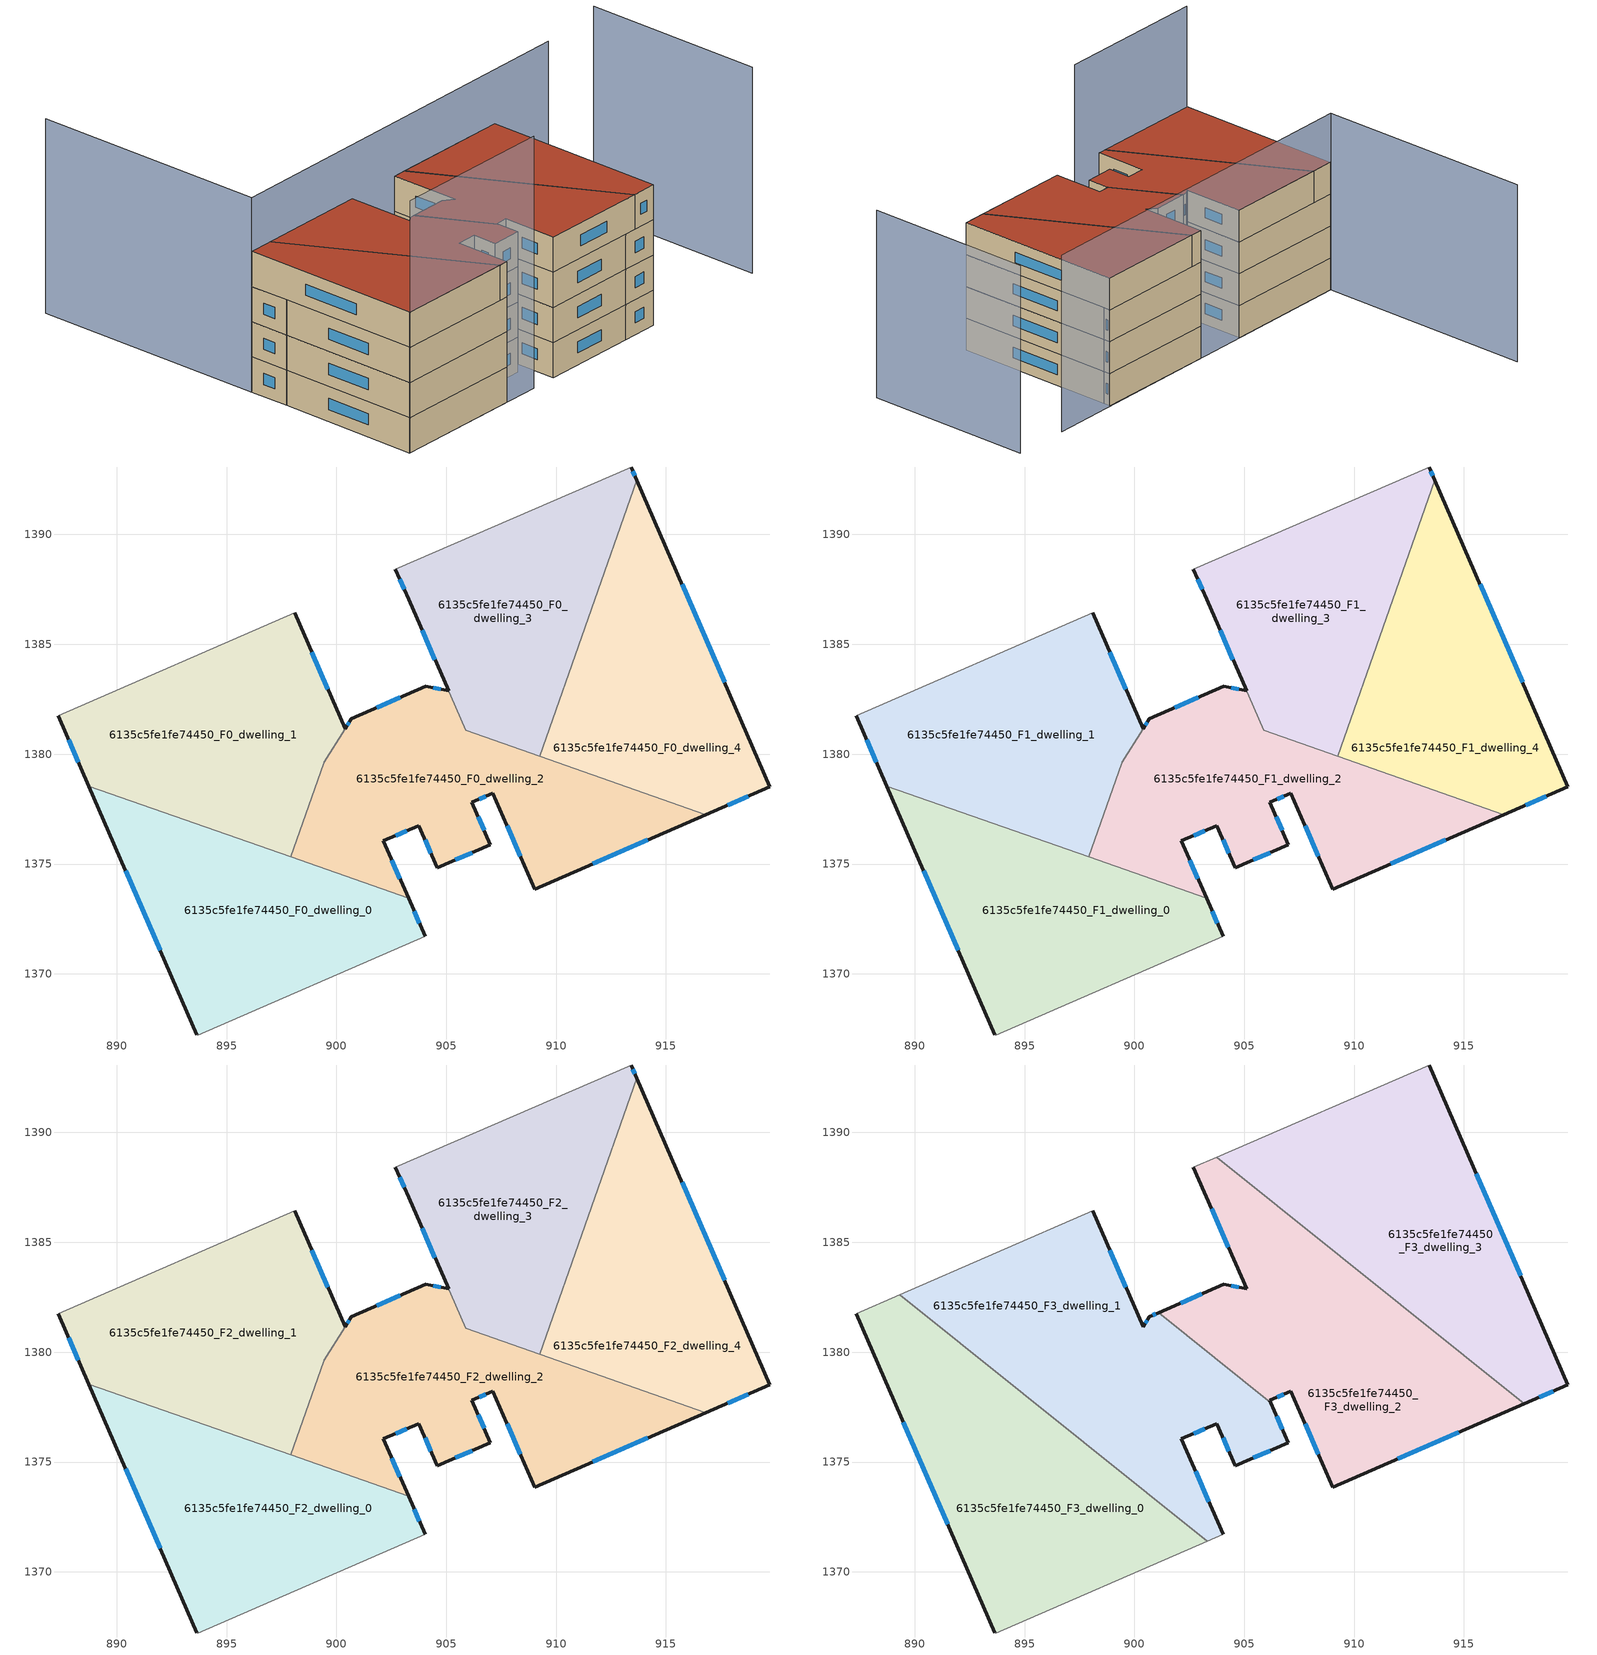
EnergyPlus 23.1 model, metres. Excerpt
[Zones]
6135c5fe1fe74450_F0_dwelling_0
 floor ground (EU_floor_Construction): 903.28,1373.44 904.04,1371.71 893.7,1367.22 893.66,1367.23 888.73,1378.55 z0
 wall outside (EU_wall_Construction): 888.73,1378.55 893.66,1367.23 / 904.04,1371.71 903.28,1373.44 z0:3
 wall adiabatic (EU_wall_Construction): 893.66,1367.23 893.7,1367.22 904.04,1371.71 z0:3
 wall to 6135c5fe1fe74450_F0_dwelling_1 (EU_wall_Construction): 897.92,1375.32 888.73,1378.55 z0:3
 wall to 6135c5fe1fe74450_F0_dwelling_2 (EU_wall_Construction): 903.28,1373.44 897.92,1375.32 z0:3
 window (EU_Window_Construction): 890.41,1374.7 891.98,1371.08 / 903.78,1372.3 903.54,1372.85 z1.02:1.98
6135c5fe1fe74450_F0_dwelling_1
 floor ground (EU_floor_Construction): 898.1,1386.42 900.39,1381.15 899.42,1379.6 897.92,1375.32 888.73,1378.55 887.34,1381.75 z0
 wall outside (EU_wall_Construction): 887.34,1381.75 888.73,1378.55 / 900.39,1381.15 898.1,1386.42 z0:3
 wall adiabatic (EU_wall_Construction): 898.1,1386.42 887.34,1381.75 z0:3
 wall to 6135c5fe1fe74450_F0_dwelling_2 (EU_wall_Construction): 897.92,1375.32 899.42,1379.6 900.39,1381.15 z0:3
 window (EU_Window_Construction): 887.81,1380.66 888.26,1379.64 / 899.61,1382.94 898.88,1384.63 z1.02:1.98
6135c5fe1fe74450_F0_dwelling_2
 floor ground (EU_floor_Construction): 916.81,1377.25 909.02,1373.86 907.12,1378.22 906.17,1377.8 907.01,1375.88 904.59,1374.83 903.75,1376.75 902.14,1376.05 903.28,1373.44 897.92,1375.32 899.42,1379.6 900.69,1381.62 904.06,1383.09 905.1,1382.88 903.29,1387.05 905.9,1381.09 z0
 wall outside (EU_wall_Construction): 903.29,1387.05 905.1,1382.88 904.06,1383.09 900.69,1381.62 900.4,1381.16 / 903.28,1373.44 902.14,1376.05 903.75,1376.75 904.59,1374.83 907.01,1375.88 906.17,1377.8 907.12,1378.22 909.02,1373.86 916.81,1377.25 z0:3
 wall to 6135c5fe1fe74450_F0_dwelling_3 (EU_wall_Construction): 909.26,1379.91 905.9,1381.09 903.29,1387.05 z0:3
 wall to 6135c5fe1fe74450_F0_dwelling_4 (EU_wall_Construction): 916.81,1377.25 909.25,1379.9 z0:3
 window (EU_Window_Construction): 900.59,1381.46 900.5,1381.31 / 902.91,1382.59 901.83,1382.12 / 904.75,1382.95 904.42,1383.02 / 903.91,1385.63 904.49,1384.3 / 911.67,1375.02 914.16,1376.1 / 907.77,1376.74 908.38,1375.35 / 906.49,1377.95 906.8,1378.08 / 906.72,1376.53 906.45,1377.15 / 905.41,1375.19 906.18,1375.52 / 904.04,1376.1 904.31,1375.48 / 902.69,1376.29 903.21,1376.52 / 902.9,1374.33 902.53,1375.16 z1.02:1.98
6135c5fe1fe74450_F0_dwelling_3
 floor ground (EU_floor_Construction): 913.41,1393.07 913.67,1392.48 909.26,1379.91 905.9,1381.09 902.69,1388.42 z0
 wall outside (EU_wall_Construction): 913.67,1392.48 913.41,1393.07 / 902.69,1388.42 903.29,1387.05 z0:3
 wall adiabatic (EU_wall_Construction): 913.41,1393.07 902.69,1388.42 z0:3
 wall to 6135c5fe1fe74450_F0_dwelling_4 (EU_wall_Construction): 909.26,1379.91 913.67,1392.48 z0:3
 window (EU_Window_Construction): 913.58,1392.68 913.5,1392.87 / 902.89,1387.95 903.08,1387.52 z1.02:1.98
6135c5fe1fe74450_F0_dwelling_4
 floor ground (EU_floor_Construction): 913.67,1392.48 919.73,1378.52 916.81,1377.25 909.25,1379.9 z0
 wall outside (EU_wall_Construction): 916.81,1377.25 919.73,1378.52 913.67,1392.48 z0:3
 window (EU_Window_Construction): 917.8,1377.68 918.73,1378.09 / 917.67,1383.27 915.73,1387.73 z1.02:1.98
6135c5fe1fe74450_F1_dwelling_0
 floor to 6135c5fe1fe74450_F0_dwelling_0 (EU_floor_Construction): 903.28,1373.44 904.04,1371.71 893.7,1367.22 893.66,1367.23 888.73,1378.55 z3
 wall outside (EU_wall_Construction): 888.73,1378.55 893.66,1367.23 / 904.04,1371.71 903.28,1373.44 z3:6
 wall adiabatic (EU_wall_Construction): 893.66,1367.23 893.7,1367.22 904.04,1371.71 z3:6
 wall to 6135c5fe1fe74450_F1_dwelling_1 (EU_wall_Construction): 897.92,1375.32 888.73,1378.55 z3:6
 wall to 6135c5fe1fe74450_F1_dwelling_2 (EU_wall_Construction): 903.28,1373.44 897.92,1375.32 z3:6
 window (EU_Window_Construction): 890.41,1374.7 891.98,1371.08 / 903.78,1372.3 903.54,1372.85 z4.02:4.98
6135c5fe1fe74450_F1_dwelling_1
 floor to 6135c5fe1fe74450_F0_dwelling_1 (EU_floor_Construction): 898.1,1386.42 900.39,1381.15 899.42,1379.6 897.92,1375.32 888.73,1378.55 887.34,1381.75 z3
 wall outside (EU_wall_Construction): 887.34,1381.75 888.73,1378.55 / 900.39,1381.15 898.1,1386.42 z3:6
 wall adiabatic (EU_wall_Construction): 898.1,1386.42 887.34,1381.75 z3:6
 wall to 6135c5fe1fe74450_F1_dwelling_2 (EU_wall_Construction): 897.92,1375.32 899.42,1379.6 900.39,1381.15 z3:6
 window (EU_Window_Construction): 887.81,1380.66 888.26,1379.64 / 899.61,1382.94 898.88,1384.63 z4.02:4.98
6135c5fe1fe74450_F1_dwelling_2
 floor to 6135c5fe1fe74450_F0_dwelling_2 (EU_floor_Construction): 916.81,1377.25 909.02,1373.86 907.12,1378.22 906.17,1377.8 907.01,1375.88 904.59,1374.83 903.75,1376.75 902.14,1376.05 903.28,1373.44 897.92,1375.32 899.42,1379.6 900.69,1381.62 904.06,1383.09 905.1,1382.88 903.29,1387.05 905.9,1381.09 909.25,1379.9 z3
 wall outside (EU_wall_Construction): 903.29,1387.05 905.1,1382.88 904.06,1383.09 900.69,1381.62 900.4,1381.16 / 903.28,1373.44 902.14,1376.05 903.75,1376.75 904.59,1374.83 907.01,1375.88 906.17,1377.8 907.12,1378.22 909.02,1373.86 916.81,1377.25 z3:6
 wall to 6135c5fe1fe74450_F1_dwelling_3 (EU_wall_Construction): 909.26,1379.91 905.9,1381.09 903.29,1387.05 z3:6
 wall to 6135c5fe1fe74450_F1_dwelling_4 (EU_wall_Construction): 916.81,1377.25 909.25,1379.9 z3:6
 window (EU_Window_Construction): 900.59,1381.46 900.5,1381.31 / 902.91,1382.59 901.83,1382.12 / 904.75,1382.95 904.42,1383.02 / 903.91,1385.63 904.49,1384.3 / 911.67,1375.02 914.16,1376.1 / 907.77,1376.74 908.38,1375.35 / 906.49,1377.95 906.8,1378.08 / 906.72,1376.53 906.45,1377.15 / 905.41,1375.19 906.18,1375.52 / 904.04,1376.1 904.31,1375.48 / 902.69,1376.29 903.21,1376.52 / 902.9,1374.33 902.53,1375.16 z4.02:4.98
6135c5fe1fe74450_F1_dwelling_3
 floor to 6135c5fe1fe74450_F0_dwelling_3 (EU_floor_Construction): 913.41,1393.07 913.67,1392.48 909.26,1379.91 905.9,1381.09 902.69,1388.42 z3
 wall outside (EU_wall_Construction): 913.67,1392.48 913.41,1393.07 / 902.69,1388.42 903.29,1387.05 z3:6
 wall adiabatic (EU_wall_Construction): 913.41,1393.07 902.69,1388.42 z3:6
 wall to 6135c5fe1fe74450_F1_dwelling_4 (EU_wall_Construction): 909.26,1379.91 913.67,1392.48 z3:6
 window (EU_Window_Construction): 913.58,1392.68 913.5,1392.87 / 902.89,1387.95 903.08,1387.52 z4.02:4.98
6135c5fe1fe74450_F1_dwelling_4
 floor to 6135c5fe1fe74450_F0_dwelling_4 (EU_floor_Construction): 913.67,1392.48 919.73,1378.52 916.81,1377.25 909.25,1379.9 z3
 wall outside (EU_wall_Construction): 916.81,1377.25 919.73,1378.52 913.67,1392.48 z3:6
 window (EU_Window_Construction): 917.8,1377.68 918.73,1378.09 / 917.67,1383.27 915.73,1387.73 z4.02:4.98
6135c5fe1fe74450_F2_dwelling_0
 floor to 6135c5fe1fe74450_F1_dwelling_0 (EU_floor_Construction): 903.28,1373.44 904.04,1371.71 893.7,1367.22 893.66,1367.23 888.73,1378.55 z6
 wall outside (EU_wall_Construction): 888.73,1378.55 893.66,1367.23 / 904.04,1371.71 903.28,1373.44 z6:9
 wall adiabatic (EU_wall_Construction): 893.66,1367.23 893.7,1367.22 904.04,1371.71 z6:9
 wall to 6135c5fe1fe74450_F2_dwelling_1 (EU_wall_Construction): 897.92,1375.32 888.73,1378.55 z6:9
 wall to 6135c5fe1fe74450_F2_dwelling_2 (EU_wall_Construction): 903.28,1373.44 897.92,1375.32 z6:9
 window (EU_Window_Construction): 890.41,1374.7 891.98,1371.08 / 903.78,1372.3 903.54,1372.85 z7.02:7.98
6135c5fe1fe74450_F2_dwelling_1
 floor to 6135c5fe1fe74450_F1_dwelling_1 (EU_floor_Construction): 898.1,1386.42 900.39,1381.15 899.42,1379.6 897.92,1375.32 888.73,1378.55 887.34,1381.75 z6
 wall outside (EU_wall_Construction): 887.34,1381.75 888.73,1378.55 / 900.39,1381.15 898.1,1386.42 z6:9
 wall adiabatic (EU_wall_Construction): 898.1,1386.42 887.34,1381.75 z6:9
 wall to 6135c5fe1fe74450_F2_dwelling_2 (EU_wall_Construction): 897.92,1375.32 899.42,1379.6 900.39,1381.15 z6:9
 window (EU_Window_Construction): 887.81,1380.66 888.26,1379.64 / 899.61,1382.94 898.88,1384.63 z7.02:7.98
6135c5fe1fe74450_F2_dwelling_2
 floor to 6135c5fe1fe74450_F1_dwelling_2 (EU_floor_Construction): 916.81,1377.25 909.02,1373.86 907.12,1378.22 906.17,1377.8 907.01,1375.88 904.59,1374.83 903.75,1376.75 902.14,1376.05 903.28,1373.44 897.92,1375.32 899.42,1379.6 900.69,1381.62 904.06,1383.09 905.1,1382.88 903.29,1387.05 905.9,1381.09 909.25,1379.9 z6
 wall outside (EU_wall_Construction): 903.29,1387.05 905.1,1382.88 904.06,1383.09 900.69,1381.62 900.4,1381.16 / 903.28,1373.44 902.14,1376.05 903.75,1376.75 904.59,1374.83 907.01,1375.88 906.17,1377.8 907.12,1378.22 909.02,1373.86 916.81,1377.25 z6:9
 wall to 6135c5fe1fe74450_F2_dwelling_3 (EU_wall_Construction): 909.26,1379.91 905.9,1381.09 903.29,1387.05 z6:9
 wall to 6135c5fe1fe74450_F2_dwelling_4 (EU_wall_Construction): 916.81,1377.25 909.25,1379.9 z6:9
 window (EU_Window_Construction): 900.59,1381.46 900.5,1381.31 / 902.91,1382.59 901.83,1382.12 / 904.75,1382.95 904.42,1383.02 / 903.91,1385.63 904.49,1384.3 / 911.67,1375.02 914.16,1376.1 / 907.77,1376.74 908.38,1375.35 / 906.49,1377.95 906.8,1378.08 / 906.72,1376.53 906.45,1377.15 / 905.41,1375.19 906.18,1375.52 / 904.04,1376.1 904.31,1375.48 / 902.69,1376.29 903.21,1376.52 / 902.9,1374.33 902.53,1375.16 z7.02:7.98
6135c5fe1fe74450_F2_dwelling_3
 floor to 6135c5fe1fe74450_F1_dwelling_3 (EU_floor_Construction): 913.41,1393.07 913.67,1392.48 909.26,1379.91 905.9,1381.09 902.69,1388.42 z6
 wall outside (EU_wall_Construction): 913.67,1392.48 913.41,1393.07 / 902.69,1388.42 903.29,1387.05 z6:9
 wall adiabatic (EU_wall_Construction): 913.41,1393.07 902.69,1388.42 z6:9
 wall to 6135c5fe1fe74450_F2_dwelling_4 (EU_wall_Construction): 909.26,1379.91 913.67,1392.48 z6:9
 window (EU_Window_Construction): 913.58,1392.68 913.5,1392.87 / 902.89,1387.95 903.08,1387.52 z7.02:7.98
 ceiling adiabatic (EU_roof_Construction): 905.9,1381.09 903.29,1387.05 904.23,1384.89 z9
6135c5fe1fe74450_F2_dwelling_4
 floor to 6135c5fe1fe74450_F1_dwelling_4 (EU_floor_Construction): 913.67,1392.48 919.73,1378.52 916.81,1377.25 909.25,1379.9 z6
 wall outside (EU_wall_Construction): 916.81,1377.25 919.73,1378.52 913.67,1392.48 z6:9
 window (EU_Window_Construction): 917.8,1377.68 918.73,1378.09 / 917.67,1383.27 915.73,1387.73 z7.02:7.98
6135c5fe1fe74450_F3_dwelling_0
 floor to 6135c5fe1fe74450_F2_dwelling_0 (EU_floor_Construction): 898.82,1375.01 903.32,1371.4 893.7,1367.22 893.66,1367.23 888.73,1378.55 z9
 floor to 6135c5fe1fe74450_F2_dwelling_1 (EU_floor_Construction): 898.03,1375.64 897.92,1375.32 888.73,1378.55 887.34,1381.75 889.33,1382.62 z9
 floor to 6135c5fe1fe74450_F2_dwelling_2 (EU_floor_Construction): 898.82,1375.01 897.92,1375.32 898.03,1375.64 z9
 wall outside (EU_wall_Construction): 887.34,1381.75 893.66,1367.23 z9:12
 wall adiabatic (EU_wall_Construction): 889.33,1382.62 887.34,1381.75 / 893.66,1367.23 893.7,1367.22 903.32,1371.4 z9:12
 wall to 6135c5fe1fe74450_F3_dwelling_1 (EU_wall_Construction): 903.32,1371.4 889.33,1382.62 z9:12
 window (EU_Window_Construction): 889.49,1376.81 891.51,1372.17 z10.02:10.98
 roof outside (EU_roof_Construction): 903.32,1371.4 889.33,1382.62 887.34,1381.75 893.66,1367.23 893.7,1367.22 z12
6135c5fe1fe74450_F3_dwelling_1
 floor to 6135c5fe1fe74450_F2_dwelling_1 (EU_floor_Construction): 898.1,1386.42 900.39,1381.15 899.42,1379.6 898.03,1375.64 889.33,1382.62 z9
 floor to 6135c5fe1fe74450_F2_dwelling_2 (EU_floor_Construction): 906.21,1377.71 907.01,1375.88 904.59,1374.83 903.75,1376.75 902.14,1376.05 903.28,1373.44 898.82,1375.01 898.03,1375.64 899.42,1379.6 900.69,1381.62 901.11,1381.8 z9
 floor to 6135c5fe1fe74450_F2_dwelling_0 (EU_floor_Construction): 903.28,1373.44 904.04,1371.71 903.32,1371.4 898.82,1375.01 z9
 wall outside (EU_wall_Construction): 901.11,1381.8 900.69,1381.62 900.39,1381.15 898.1,1386.42 / 904.04,1371.71 902.14,1376.05 903.75,1376.75 904.59,1374.83 907.01,1375.88 906.21,1377.71 z9:12
 wall adiabatic (EU_wall_Construction): 898.1,1386.42 889.33,1382.62 / 903.32,1371.4 904.04,1371.71 z9:12
 wall to 6135c5fe1fe74450_F3_dwelling_2 (EU_wall_Construction): 906.21,1377.71 901.11,1381.8 z9:12
 window (EU_Window_Construction): 899.61,1382.94 898.88,1384.63 / 900.59,1381.46 900.49,1381.31 / 900.96,1381.74 900.83,1381.68 / 906.74,1376.5 906.48,1377.08 / 905.41,1375.19 906.18,1375.52 / 904.04,1376.1 904.31,1375.48 / 902.69,1376.29 903.21,1376.52 / 903.39,1373.19 902.79,1374.57 z10.02:10.98
 roof outside (EU_roof_Construction): 904.04,1371.71 902.14,1376.05 903.75,1376.75 904.59,1374.83 907.01,1375.88 906.21,1377.71 901.11,1381.8 900.69,1381.62 900.39,1381.15 898.1,1386.42 889.33,1382.62 903.32,1371.4 z12
6135c5fe1fe74450_F3_dwelling_2
 floor to 6135c5fe1fe74450_F2_dwelling_2 (EU_floor_Construction): 916.81,1377.25 909.02,1373.86 907.12,1378.22 906.17,1377.8 906.21,1377.71 901.11,1381.8 904.06,1383.09 905.1,1382.88 903.29,1387.05 905.9,1381.09 909.25,1379.9 z9
 floor to 6135c5fe1fe74450_F2_dwelling_3 (EU_floor_Construction): 910.5,1383.46 909.26,1379.91 905.9,1381.09 903.29,1387.05 904.23,1384.89 902.69,1388.42 903.75,1388.88 z9
 floor to 6135c5fe1fe74450_F2_dwelling_4 (EU_floor_Construction): 917.74,1377.65 916.81,1377.25 909.26,1379.91 910.5,1383.46 z9
 wall outside (EU_wall_Construction): 902.69,1388.42 905.1,1382.88 904.06,1383.09 901.11,1381.8 / 906.21,1377.71 906.17,1377.8 907.12,1378.22 909.02,1373.86 917.74,1377.65 z9:12
 wall adiabatic (EU_wall_Construction): 903.75,1388.88 902.69,1388.42 z9:12
 wall to 6135c5fe1fe74450_F3_dwelling_3 (EU_wall_Construction): 917.74,1377.65 903.75,1388.88 z9:12
 window (EU_Window_Construction): 903.06,1382.65 902.11,1382.24 / 904.75,1382.95 904.42,1383.02 / 903.51,1386.54 904.28,1384.77 / 911.99,1375.15 914.77,1376.36 / 907.77,1376.74 908.38,1375.35 / 906.49,1377.95 906.8,1378.08 z10.02:10.98
 roof outside (EU_roof_Construction): 917.74,1377.65 903.75,1388.88 902.69,1388.42 905.1,1382.88 904.06,1383.09 901.11,1381.8 906.21,1377.71 906.17,1377.8 907.12,1378.22 909.02,1373.86 z12
6135c5fe1fe74450_F3_dwelling_3
 floor to 6135c5fe1fe74450_F2_dwelling_3 (EU_floor_Construction): 913.41,1393.07 913.67,1392.48 910.5,1383.46 903.75,1388.88 z9
 floor to 6135c5fe1fe74450_F2_dwelling_4 (EU_floor_Construction): 913.67,1392.48 919.73,1378.52 917.74,1377.65 910.5,1383.46 z9
 wall outside (EU_wall_Construction): 917.74,1377.65 919.73,1378.52 913.41,1393.07 z9:12
 wall adiabatic (EU_wall_Construction): 913.41,1393.07 903.75,1388.88 z9:12
 window (EU_Window_Construction): 917.58,1383.47 915.56,1388.12 / 918.41,1377.95 919.05,1378.22 z10.02:10.98
 roof outside (EU_roof_Construction): 919.73,1378.52 913.41,1393.07 903.75,1388.88 917.74,1377.65 z12
shading: 893.69,1367.22 906.93,1372.96 z0:21.5; 930.35,1383.13 924.03,1397.68 z0:17.6; 919.16,1395.62 887.3,1381.71 / 887.3,1381.71 879.06,1400.59 z0:16.6
[Building]
EU S2 Campaign: North Axis=0; Terrain=City; Solar Distribution=FullExterior
[Site:Location]
Vienna: Latitude=48; Longitude=16.5; Time Zone=1; Elevation=183
[SizingPeriod:WeatherFileDays]
AnnualSizingPeriod: Begin Month=1; Begin Day of Month=1; End Month=12; End Day of Month=31; Day of Week for Start Day=Monday; Use Weather File Daylight Saving Period=No; Use Weather File Rain and Snow Indicators=No
[MATERIAL]
EU_InternalMass_Material: Roughness=MediumRough; Thickness=0.1; Conductivity=1; Density=1800; Specific Heat=900; Thermal Absorptance=0.9; Solar Absorptance=0.7; Visible Absorptance=0.7
[MATERIAL:NOMASS] Roughness=MediumRough; Thermal Absorptance=0.9; Solar Absorptance=0.7; Visible Absorptance=0.7
Name | Thermal Resistance
EU_wall_NoMass | 0.942466
EU_roof_NoMass | 0.551687
EU_floor_NoMass | 0.66527
[WINDOWMATERIAL:SIMPLEGLAZINGSYSTEM]
EU_Window_SimpleGlazing: UFactor=2.03367; Solar Heat Gain Coefficient=0.65; Visible Transmittance=0.65
[CONSTRUCTION]
EU_wall_Construction: EU_wall_NoMass
EU_roof_Construction: EU_roof_NoMass
EU_floor_Construction: EU_floor_NoMass
EU_Window_Construction: EU_Window_SimpleGlazing
EU_InternalMass_Construction: EU_InternalMass_Material
[ZONE] Type=1; Multiplier=1; Ceiling Height=autocalculate; Floor Area=autocalculate; Part of Total Floor Area=Yes
Name | Volume
6135c5fe1fe74450_F0_dwelling_0; 6135c5fe1fe74450_F1_dwelling_0; 6135c5fe1fe74450_F2_dwelling_0 | 241.856
6135c5fe1fe74450_F3_dwelling_0 | 302.285
6135c5fe1fe74450_F0_dwelling_1; 6135c5fe1fe74450_F1_dwelling_1; 6135c5fe1fe74450_F2_dwelling_1 | 252.308
6135c5fe1fe74450_F3_dwelling_1 | 307.526
6135c5fe1fe74450_F0_dwelling_2 | 259.674
6135c5fe1fe74450_F1_dwelling_2; 6135c5fe1fe74450_F2_dwelling_2 | 259.597
6135c5fe1fe74450_F3_dwelling_2 | 297.114
6135c5fe1fe74450_F0_dwelling_3; 6135c5fe1fe74450_F1_dwelling_3; 6135c5fe1fe74450_F2_dwelling_3 | 222.727
6135c5fe1fe74450_F3_dwelling_3 | 302.284
6135c5fe1fe74450_F0_dwelling_4; 6135c5fe1fe74450_F1_dwelling_4; 6135c5fe1fe74450_F2_dwelling_4 | 232.722
[INTERNALMASS] Construction=EU_InternalMass_Construction
Name | Zone or ZoneList | Surface Area
6135c5fe1fe74450_F0_dwelling_0_EU_InternalMass | 6135c5fe1fe74450_F0_dwelling_0 | 80.6183
6135c5fe1fe74450_F0_dwelling_1_EU_InternalMass | 6135c5fe1fe74450_F0_dwelling_1 | 84.1048
6135c5fe1fe74450_F0_dwelling_2_EU_InternalMass | 6135c5fe1fe74450_F0_dwelling_2 | 86.5571
6135c5fe1fe74450_F0_dwelling_3_EU_InternalMass | 6135c5fe1fe74450_F0_dwelling_3 | 74.2272
6135c5fe1fe74450_F0_dwelling_4_EU_InternalMass | 6135c5fe1fe74450_F0_dwelling_4 | 77.5708
6135c5fe1fe74450_F1_dwelling_0_EU_InternalMass | 6135c5fe1fe74450_F1_dwelling_0 | 80.6183
6135c5fe1fe74450_F1_dwelling_1_EU_InternalMass | 6135c5fe1fe74450_F1_dwelling_1 | 84.1048
6135c5fe1fe74450_F1_dwelling_2_EU_InternalMass | 6135c5fe1fe74450_F1_dwelling_2 | 86.5571
6135c5fe1fe74450_F1_dwelling_3_EU_InternalMass | 6135c5fe1fe74450_F1_dwelling_3 | 74.2272
6135c5fe1fe74450_F1_dwelling_4_EU_InternalMass | 6135c5fe1fe74450_F1_dwelling_4 | 77.5708
6135c5fe1fe74450_F2_dwelling_0_EU_InternalMass | 6135c5fe1fe74450_F2_dwelling_0 | 80.6183
6135c5fe1fe74450_F2_dwelling_1_EU_InternalMass | 6135c5fe1fe74450_F2_dwelling_1 | 84.1048
6135c5fe1fe74450_F2_dwelling_2_EU_InternalMass | 6135c5fe1fe74450_F2_dwelling_2 | 86.5571
6135c5fe1fe74450_F2_dwelling_3_EU_InternalMass | 6135c5fe1fe74450_F2_dwelling_3 | 74.2272
6135c5fe1fe74450_F2_dwelling_4_EU_InternalMass | 6135c5fe1fe74450_F2_dwelling_4 | 77.5708
6135c5fe1fe74450_F3_dwelling_0_EU_InternalMass | 6135c5fe1fe74450_F3_dwelling_0 | 100.762
6135c5fe1fe74450_F3_dwelling_1_EU_InternalMass | 6135c5fe1fe74450_F3_dwelling_1 | 102.51
6135c5fe1fe74450_F3_dwelling_2_EU_InternalMass | 6135c5fe1fe74450_F3_dwelling_2 | 99.0393
6135c5fe1fe74450_F3_dwelling_3_EU_InternalMass | 6135c5fe1fe74450_F3_dwelling_3 | 100.761
[OTHEREQUIPMENT] Fuel Type=Electricity; Design Level Calculation Method=Watts/Area; Power per Zone Floor Area=1; Fraction Latent=0; Fraction Radiant=0; Fraction Lost=0; Carbon Dioxide Generation Rate=0; EndUse Subcategory=EU_Step8_InternalGains
Name | Zone or ZoneList or Space or SpaceList | Schedule
EU_Step8_InternalGain_6135c5fe1fe74450_F0_dwelling_0_f000 | 6135c5fe1fe74450_F0_dwelling_0 | EU_Step8_GainSchedule_6135c5fe1fe74450_F0_dwelling_0_f000
EU_Step8_InternalGain_6135c5fe1fe74450_F0_dwelling_1_f000 | 6135c5fe1fe74450_F0_dwelling_1 | EU_Step8_GainSchedule_6135c5fe1fe74450_F0_dwelling_1_f000
EU_Step8_InternalGain_6135c5fe1fe74450_F0_dwelling_2_f000 | 6135c5fe1fe74450_F0_dwelling_2 | EU_Step8_GainSchedule_6135c5fe1fe74450_F0_dwelling_2_f000
EU_Step8_InternalGain_6135c5fe1fe74450_F0_dwelling_3_f000 | 6135c5fe1fe74450_F0_dwelling_3 | EU_Step8_GainSchedule_6135c5fe1fe74450_F0_dwelling_3_f000
EU_Step8_InternalGain_6135c5fe1fe74450_F0_dwelling_4_f000 | 6135c5fe1fe74450_F0_dwelling_4 | EU_Step8_GainSchedule_6135c5fe1fe74450_F0_dwelling_4_f000
EU_Step8_InternalGain_6135c5fe1fe74450_F1_dwelling_0_f000 | 6135c5fe1fe74450_F1_dwelling_0 | EU_Step8_GainSchedule_6135c5fe1fe74450_F1_dwelling_0_f000
EU_Step8_InternalGain_6135c5fe1fe74450_F1_dwelling_1_f000 | 6135c5fe1fe74450_F1_dwelling_1 | EU_Step8_GainSchedule_6135c5fe1fe74450_F1_dwelling_1_f000
EU_Step8_InternalGain_6135c5fe1fe74450_F1_dwelling_2_f000 | 6135c5fe1fe74450_F1_dwelling_2 | EU_Step8_GainSchedule_6135c5fe1fe74450_F1_dwelling_2_f000
EU_Step8_InternalGain_6135c5fe1fe74450_F1_dwelling_3_f000 | 6135c5fe1fe74450_F1_dwelling_3 | EU_Step8_GainSchedule_6135c5fe1fe74450_F1_dwelling_3_f000
EU_Step8_InternalGain_6135c5fe1fe74450_F1_dwelling_4_f000 | 6135c5fe1fe74450_F1_dwelling_4 | EU_Step8_GainSchedule_6135c5fe1fe74450_F1_dwelling_4_f000
EU_Step8_InternalGain_6135c5fe1fe74450_F2_dwelling_0_f000 | 6135c5fe1fe74450_F2_dwelling_0 | EU_Step8_GainSchedule_6135c5fe1fe74450_F2_dwelling_0_f000
EU_Step8_InternalGain_6135c5fe1fe74450_F2_dwelling_1_f000 | 6135c5fe1fe74450_F2_dwelling_1 | EU_Step8_GainSchedule_6135c5fe1fe74450_F2_dwelling_1_f000
EU_Step8_InternalGain_6135c5fe1fe74450_F2_dwelling_2_f000 | 6135c5fe1fe74450_F2_dwelling_2 | EU_Step8_GainSchedule_6135c5fe1fe74450_F2_dwelling_2_f000
EU_Step8_InternalGain_6135c5fe1fe74450_F2_dwelling_3_f000 | 6135c5fe1fe74450_F2_dwelling_3 | EU_Step8_GainSchedule_6135c5fe1fe74450_F2_dwelling_3_f000
EU_Step8_InternalGain_6135c5fe1fe74450_F2_dwelling_4_f000 | 6135c5fe1fe74450_F2_dwelling_4 | EU_Step8_GainSchedule_6135c5fe1fe74450_F2_dwelling_4_f000
EU_Step8_InternalGain_6135c5fe1fe74450_F3_dwelling_0_f000 | 6135c5fe1fe74450_F3_dwelling_0 | EU_Step8_GainSchedule_6135c5fe1fe74450_F3_dwelling_0_f000
EU_Step8_InternalGain_6135c5fe1fe74450_F3_dwelling_1_f000 | 6135c5fe1fe74450_F3_dwelling_1 | EU_Step8_GainSchedule_6135c5fe1fe74450_F3_dwelling_1_f000
EU_Step8_InternalGain_6135c5fe1fe74450_F3_dwelling_2_f000 | 6135c5fe1fe74450_F3_dwelling_2 | EU_Step8_GainSchedule_6135c5fe1fe74450_F3_dwelling_2_f000
EU_Step8_InternalGain_6135c5fe1fe74450_F3_dwelling_3_f000 | 6135c5fe1fe74450_F3_dwelling_3 | EU_Step8_GainSchedule_6135c5fe1fe74450_F3_dwelling_3_f000
[ZONEVENTILATION:DESIGNFLOWRATE] Schedule=EU_AlwaysOn; Design Flow Rate Calculation Method=AirChanges/Hour; Air Changes per Hour=0.530523; Ventilation Type=Natural; Fan Pressure Rise=0; Fan Total Efficiency=1; Constant Term Coefficient=1; Temperature Term Coefficient=0; Velocity Term Coefficient=0; Velocity Squared Term Coefficient=0; Minimum Indoor Temperature=-100; Maximum Indoor Temperature=100; Delta Temperature=-100; Minimum Outdoor Temperature=-100; Maximum Outdoor Temperature=100; Maximum Wind Speed=40
Name | Zone or ZoneList or Space or SpaceList
EU_ConstantAir_6135c5fe1fe74450_F0_dwelling_0 | 6135c5fe1fe74450_F0_dwelling_0
EU_ConstantAir_6135c5fe1fe74450_F0_dwelling_1 | 6135c5fe1fe74450_F0_dwelling_1
EU_ConstantAir_6135c5fe1fe74450_F0_dwelling_2 | 6135c5fe1fe74450_F0_dwelling_2
EU_ConstantAir_6135c5fe1fe74450_F0_dwelling_3 | 6135c5fe1fe74450_F0_dwelling_3
EU_ConstantAir_6135c5fe1fe74450_F0_dwelling_4 | 6135c5fe1fe74450_F0_dwelling_4
EU_ConstantAir_6135c5fe1fe74450_F1_dwelling_0 | 6135c5fe1fe74450_F1_dwelling_0
EU_ConstantAir_6135c5fe1fe74450_F1_dwelling_1 | 6135c5fe1fe74450_F1_dwelling_1
EU_ConstantAir_6135c5fe1fe74450_F1_dwelling_2 | 6135c5fe1fe74450_F1_dwelling_2
EU_ConstantAir_6135c5fe1fe74450_F1_dwelling_3 | 6135c5fe1fe74450_F1_dwelling_3
EU_ConstantAir_6135c5fe1fe74450_F1_dwelling_4 | 6135c5fe1fe74450_F1_dwelling_4
EU_ConstantAir_6135c5fe1fe74450_F2_dwelling_0 | 6135c5fe1fe74450_F2_dwelling_0
EU_ConstantAir_6135c5fe1fe74450_F2_dwelling_1 | 6135c5fe1fe74450_F2_dwelling_1
EU_ConstantAir_6135c5fe1fe74450_F2_dwelling_2 | 6135c5fe1fe74450_F2_dwelling_2
EU_ConstantAir_6135c5fe1fe74450_F2_dwelling_3 | 6135c5fe1fe74450_F2_dwelling_3
EU_ConstantAir_6135c5fe1fe74450_F2_dwelling_4 | 6135c5fe1fe74450_F2_dwelling_4
EU_ConstantAir_6135c5fe1fe74450_F3_dwelling_0 | 6135c5fe1fe74450_F3_dwelling_0
EU_ConstantAir_6135c5fe1fe74450_F3_dwelling_1 | 6135c5fe1fe74450_F3_dwelling_1
EU_ConstantAir_6135c5fe1fe74450_F3_dwelling_2 | 6135c5fe1fe74450_F3_dwelling_2
EU_ConstantAir_6135c5fe1fe74450_F3_dwelling_3 | 6135c5fe1fe74450_F3_dwelling_3
[HVACTEMPLATE:THERMOSTAT] Constant Heating Setpoint=20; Constant Cooling Setpoint=50
EU_HeatOnly_6135c5fe1fe74450_F0_dwelling_0; EU_HeatOnly_6135c5fe1fe74450_F0_dwelling_1; EU_HeatOnly_6135c5fe1fe74450_F0_dwelling_2; EU_HeatOnly_6135c5fe1fe74450_F0_dwelling_3; EU_HeatOnly_6135c5fe1fe74450_F0_dwelling_4; EU_HeatOnly_6135c5fe1fe74450_F1_dwelling_0; EU_HeatOnly_6135c5fe1fe74450_F1_dwelling_1; EU_HeatOnly_6135c5fe1fe74450_F1_dwelling_2; EU_HeatOnly_6135c5fe1fe74450_F1_dwelling_3; EU_HeatOnly_6135c5fe1fe74450_F1_dwelling_4; EU_HeatOnly_6135c5fe1fe74450_F2_dwelling_0; EU_HeatOnly_6135c5fe1fe74450_F2_dwelling_1; EU_HeatOnly_6135c5fe1fe74450_F2_dwelling_2; EU_HeatOnly_6135c5fe1fe74450_F2_dwelling_3; EU_HeatOnly_6135c5fe1fe74450_F2_dwelling_4; EU_HeatOnly_6135c5fe1fe74450_F3_dwelling_0; EU_HeatOnly_6135c5fe1fe74450_F3_dwelling_1; EU_HeatOnly_6135c5fe1fe74450_F3_dwelling_2; EU_HeatOnly_6135c5fe1fe74450_F3_dwelling_3
[HVACTEMPLATE:ZONE:IDEALLOADSAIRSYSTEM] System Availability Schedule=EU_AlwaysOn; Maximum Heating Supply Air Temperature=50; Minimum Cooling Supply Air Temperature=13; Maximum Heating Supply Air Humidity Ratio=0.0156; Minimum Cooling Supply Air Humidity Ratio=0.0077; Heating Limit=NoLimit; Cooling Limit=NoLimit; Heating Availability Schedule=EU_AlwaysOn; Cooling Availability Schedule=EU_CoolingOff; Dehumidification Control Type=ConstantSensibleHeatRatio; Cooling Sensible Heat Ratio=0.7; Dehumidification Setpoint=60; Humidification Control Type=None; Humidification Setpoint=30; Outdoor Air Method=None; Outdoor Air Flow Rate per Person=0.00944; Outdoor Air Flow Rate per Zone Floor Area=0; Outdoor Air Flow Rate per Zone=0; Demand Controlled Ventilation Type=None; Outdoor Air Economizer Type=NoEconomizer; Heat Recovery Type=None; Sensible Heat Recovery Effectiveness=0.7; Latent Heat Recovery Effectiveness=0.65
Name | Template Thermostat
6135c5fe1fe74450_F0_dwelling_0 | EU_HeatOnly_6135c5fe1fe74450_F0_dwelling_0
6135c5fe1fe74450_F0_dwelling_1 | EU_HeatOnly_6135c5fe1fe74450_F0_dwelling_1
6135c5fe1fe74450_F0_dwelling_2 | EU_HeatOnly_6135c5fe1fe74450_F0_dwelling_2
6135c5fe1fe74450_F0_dwelling_3 | EU_HeatOnly_6135c5fe1fe74450_F0_dwelling_3
6135c5fe1fe74450_F0_dwelling_4 | EU_HeatOnly_6135c5fe1fe74450_F0_dwelling_4
6135c5fe1fe74450_F1_dwelling_0 | EU_HeatOnly_6135c5fe1fe74450_F1_dwelling_0
6135c5fe1fe74450_F1_dwelling_1 | EU_HeatOnly_6135c5fe1fe74450_F1_dwelling_1
6135c5fe1fe74450_F1_dwelling_2 | EU_HeatOnly_6135c5fe1fe74450_F1_dwelling_2
6135c5fe1fe74450_F1_dwelling_3 | EU_HeatOnly_6135c5fe1fe74450_F1_dwelling_3
6135c5fe1fe74450_F1_dwelling_4 | EU_HeatOnly_6135c5fe1fe74450_F1_dwelling_4
6135c5fe1fe74450_F2_dwelling_0 | EU_HeatOnly_6135c5fe1fe74450_F2_dwelling_0
6135c5fe1fe74450_F2_dwelling_1 | EU_HeatOnly_6135c5fe1fe74450_F2_dwelling_1
6135c5fe1fe74450_F2_dwelling_2 | EU_HeatOnly_6135c5fe1fe74450_F2_dwelling_2
6135c5fe1fe74450_F2_dwelling_3 | EU_HeatOnly_6135c5fe1fe74450_F2_dwelling_3
6135c5fe1fe74450_F2_dwelling_4 | EU_HeatOnly_6135c5fe1fe74450_F2_dwelling_4
6135c5fe1fe74450_F3_dwelling_0 | EU_HeatOnly_6135c5fe1fe74450_F3_dwelling_0
6135c5fe1fe74450_F3_dwelling_1 | EU_HeatOnly_6135c5fe1fe74450_F3_dwelling_1
6135c5fe1fe74450_F3_dwelling_2 | EU_HeatOnly_6135c5fe1fe74450_F3_dwelling_2
6135c5fe1fe74450_F3_dwelling_3 | EU_HeatOnly_6135c5fe1fe74450_F3_dwelling_3
[SIZING:ZONE] Zone Cooling Design Supply Air Temperature Input Method=SupplyAirTemperature; Zone Cooling Design Supply Air Temperature=13; Zone Heating Design Supply Air Temperature Input Method=SupplyAirTemperature; Zone Heating Design Supply Air Temperature=50; Zone Cooling Design Supply Air Humidity Ratio=0.008; Zone Heating Design Supply Air Humidity Ratio=0.008; Cooling Design Air Flow Method=DesignDay; Cooling Design Air Flow Rate=0; Cooling Minimum Air Flow per Zone Floor Area=0.000762; Cooling Minimum Air Flow=0; Cooling Minimum Air Flow Fraction=0.2; Heating Design Air Flow Method=DesignDay; Heating Design Air Flow Rate=0; Heating Maximum Air Flow per Zone Floor Area=0.002032; Heating Maximum Air Flow=0.141576; Heating Maximum Air Flow Fraction=0.3; Account for Dedicated Outdoor Air System=No; Dedicated Outdoor Air System Control Strategy=NeutralSupplyAir; Dedicated Outdoor Air Low Setpoint Temperature for Design=autosize; Dedicated Outdoor Air High Setpoint Temperature for Design=autosize; Zone Load Sizing Method=Sensible Load Only No Latent Load; Zone Latent Cooling Design Supply Air Humidity Ratio Input Method=HumidityRatioDifference; Zone Cooling Design Supply Air Humidity Ratio Difference=0.005; Zone Latent Heating Design Supply Air Humidity Ratio Input Method=HumidityRatioDifference; Zone Humidification Design Supply Air Humidity Ratio Difference=0.005
6135c5fe1fe74450_F0_dwelling_0; 6135c5fe1fe74450_F0_dwelling_1; 6135c5fe1fe74450_F0_dwelling_2; 6135c5fe1fe74450_F0_dwelling_3; 6135c5fe1fe74450_F0_dwelling_4; 6135c5fe1fe74450_F1_dwelling_0; 6135c5fe1fe74450_F1_dwelling_1; 6135c5fe1fe74450_F1_dwelling_2; 6135c5fe1fe74450_F1_dwelling_3; 6135c5fe1fe74450_F1_dwelling_4; 6135c5fe1fe74450_F2_dwelling_0; 6135c5fe1fe74450_F2_dwelling_1; 6135c5fe1fe74450_F2_dwelling_2; 6135c5fe1fe74450_F2_dwelling_3; 6135c5fe1fe74450_F2_dwelling_4; 6135c5fe1fe74450_F3_dwelling_0; 6135c5fe1fe74450_F3_dwelling_1; 6135c5fe1fe74450_F3_dwelling_2; 6135c5fe1fe74450_F3_dwelling_3
[SCHEDULE:CONSTANT]
Name | Hourly Value
EU_AlwaysOn | 1
EU_CoolingOff | 0
[SCHEDULE:FILE] Column Number=1; Rows to Skip at Top=0; Number of Hours of Data=8760; Column Separator=Comma; Interpolate to Timestep=No; Minutes per Item=60; Adjust Schedule for Daylight Savings=Yes
Name | File
EU_Step8_GainSchedule_6135c5fe1fe74450_F0_dwelling_0_f000 | ../../schedules/6135c5fe1fe74450/6135c5fe1fe74450_F0_dwelling_0_f000_gain.csv
EU_Step8_GainSchedule_6135c5fe1fe74450_F0_dwelling_1_f000 | ../../schedules/6135c5fe1fe74450/6135c5fe1fe74450_F0_dwelling_1_f000_gain.csv
EU_Step8_GainSchedule_6135c5fe1fe74450_F0_dwelling_2_f000 | ../../schedules/6135c5fe1fe74450/6135c5fe1fe74450_F0_dwelling_2_f000_gain.csv
EU_Step8_GainSchedule_6135c5fe1fe74450_F0_dwelling_3_f000 | ../../schedules/6135c5fe1fe74450/6135c5fe1fe74450_F0_dwelling_3_f000_gain.csv
EU_Step8_GainSchedule_6135c5fe1fe74450_F0_dwelling_4_f000 | ../../schedules/6135c5fe1fe74450/6135c5fe1fe74450_F0_dwelling_4_f000_gain.csv
EU_Step8_GainSchedule_6135c5fe1fe74450_F1_dwelling_0_f000 | ../../schedules/6135c5fe1fe74450/6135c5fe1fe74450_F1_dwelling_0_f000_gain.csv
EU_Step8_GainSchedule_6135c5fe1fe74450_F1_dwelling_1_f000 | ../../schedules/6135c5fe1fe74450/6135c5fe1fe74450_F1_dwelling_1_f000_gain.csv
EU_Step8_GainSchedule_6135c5fe1fe74450_F1_dwelling_2_f000 | ../../schedules/6135c5fe1fe74450/6135c5fe1fe74450_F1_dwelling_2_f000_gain.csv
EU_Step8_GainSchedule_6135c5fe1fe74450_F1_dwelling_3_f000 | ../../schedules/6135c5fe1fe74450/6135c5fe1fe74450_F1_dwelling_3_f000_gain.csv
EU_Step8_GainSchedule_6135c5fe1fe74450_F1_dwelling_4_f000 | ../../schedules/6135c5fe1fe74450/6135c5fe1fe74450_F1_dwelling_4_f000_gain.csv
EU_Step8_GainSchedule_6135c5fe1fe74450_F2_dwelling_0_f000 | ../../schedules/6135c5fe1fe74450/6135c5fe1fe74450_F2_dwelling_0_f000_gain.csv
EU_Step8_GainSchedule_6135c5fe1fe74450_F2_dwelling_1_f000 | ../../schedules/6135c5fe1fe74450/6135c5fe1fe74450_F2_dwelling_1_f000_gain.csv
EU_Step8_GainSchedule_6135c5fe1fe74450_F2_dwelling_2_f000 | ../../schedules/6135c5fe1fe74450/6135c5fe1fe74450_F2_dwelling_2_f000_gain.csv
EU_Step8_GainSchedule_6135c5fe1fe74450_F2_dwelling_3_f000 | ../../schedules/6135c5fe1fe74450/6135c5fe1fe74450_F2_dwelling_3_f000_gain.csv
EU_Step8_GainSchedule_6135c5fe1fe74450_F2_dwelling_4_f000 | ../../schedules/6135c5fe1fe74450/6135c5fe1fe74450_F2_dwelling_4_f000_gain.csv
EU_Step8_GainSchedule_6135c5fe1fe74450_F3_dwelling_0_f000 | ../../schedules/6135c5fe1fe74450/6135c5fe1fe74450_F3_dwelling_0_f000_gain.csv
EU_Step8_GainSchedule_6135c5fe1fe74450_F3_dwelling_1_f000 | ../../schedules/6135c5fe1fe74450/6135c5fe1fe74450_F3_dwelling_1_f000_gain.csv
EU_Step8_GainSchedule_6135c5fe1fe74450_F3_dwelling_2_f000 | ../../schedules/6135c5fe1fe74450/6135c5fe1fe74450_F3_dwelling_2_f000_gain.csv
EU_Step8_GainSchedule_6135c5fe1fe74450_F3_dwelling_3_f000 | ../../schedules/6135c5fe1fe74450/6135c5fe1fe74450_F3_dwelling_3_f000_gain.csv
